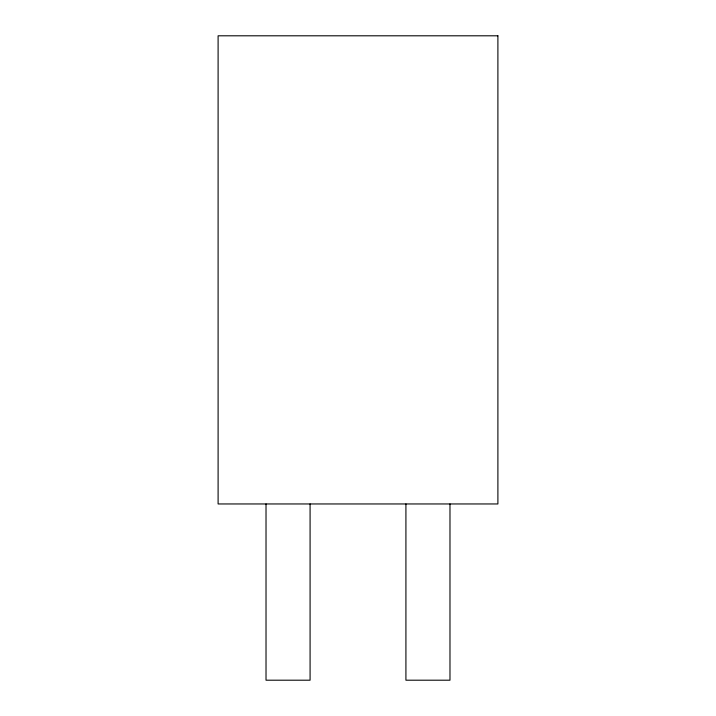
<?xml version="1.0" encoding="UTF-8"?>
<svg xmlns="http://www.w3.org/2000/svg" width="716" height="716" viewBox="0 0 716 716"><rect width="100%" height="100%" fill="white"/><g stroke="black" fill="none" stroke-linecap="round" stroke-linejoin="round"><path stroke-width="1.07" d="M449.979 503.957L449.979 680.2L405.918 680.2L405.918 503.957M310.082 503.957L310.082 680.2L266.021 680.2L266.021 503.957M497.897 35.8L218.103 35.8L218.103 503.957L497.897 503.957L497.897 35.8"/></g></svg>
